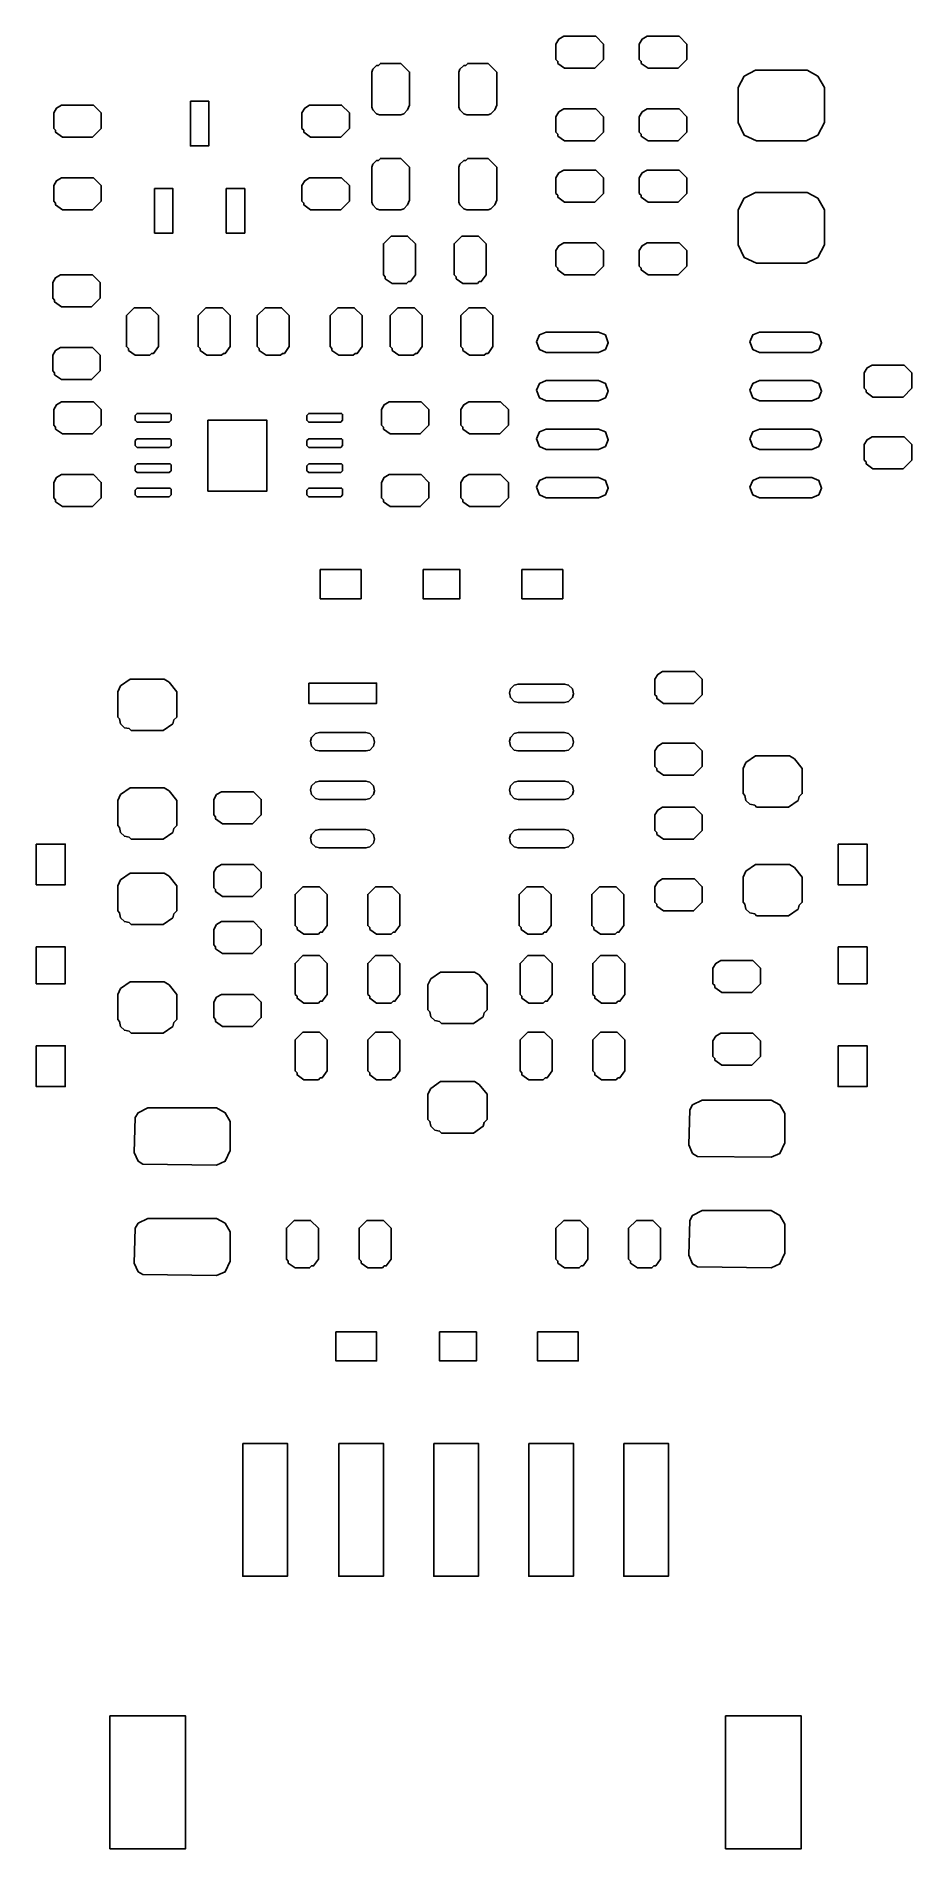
# Model space of a CAD drawing. Header units: millimetres. Extents: x 0 to 22.9, y 0 to 47.5.
import ezdxf

# ---------------------------------------------------------------- set-up
doc = ezdxf.new("R2010")
doc.units = ezdxf.units.MM

msp = doc.modelspace()

# ---------------------------------------------------------------- linework, layer by layer
for points in [[(13.6144, 47.2948), (13.6144, 46.8884), (13.6652, 46.8376), (13.6652, 46.7868), (13.843, 46.6598), (14.6304, 46.6598), (14.859, 46.8884), (14.859, 47.2948), (14.6558, 47.498), (13.8176, 47.498), (13.6906, 47.4218)], [(15.7988, 47.2948), (15.7988, 46.8884), (15.8496, 46.8376), (15.8496, 46.7868), (16.0274, 46.6598), (16.8148, 46.6598), (17.0434, 46.8884), (17.0434, 47.2948), (16.8402, 47.498), (16.002, 47.498), (15.875, 47.4218)], [(8.9154, 46.736), (8.8138, 46.6344), (8.7884, 46.5582), (8.7884, 45.6438), (8.8138, 45.5676), (8.9154, 45.466), (8.9916, 45.4406), (9.5504, 45.4406), (9.6266, 45.466), (9.7282, 45.5676), (9.779, 45.6946), (9.779, 46.5582), (9.5504, 46.7868), (9.017, 46.7868), (8.9662, 46.736)], [(11.2014, 46.736), (11.0998, 46.6344), (11.0744, 46.5582), (11.0744, 45.6438), (11.0998, 45.5676), (11.2014, 45.466), (11.2776, 45.4406), (11.8364, 45.4406), (11.9126, 45.466), (12.0142, 45.5676), (12.065, 45.6946), (12.065, 46.5582), (11.8364, 46.7868), (11.303, 46.7868), (11.2522, 46.736)], [(18.542, 46.4566), (18.3896, 46.1518), (18.3896, 45.2374), (18.542, 44.9072), (18.8722, 44.7548), (20.1676, 44.7548), (20.4724, 44.9072), (20.6502, 45.2374), (20.6502, 46.1518), (20.4724, 46.4566), (20.193, 46.609), (18.8468, 46.609)], [(0.4572, 45.4914), (0.4572, 45.085), (0.508, 45.0342), (0.508, 44.9834), (0.6858, 44.8564), (1.4732, 44.8564), (1.7018, 45.085), (1.7018, 45.4914), (1.4986, 45.6946), (0.6604, 45.6946), (0.5334, 45.6184)], [(4.0386, 45.7962), (4.0386, 44.6278), (4.5212, 44.6278), (4.5212, 45.7962)], [(6.9596, 45.4914), (6.9596, 45.085), (7.0104, 45.0342), (7.0104, 44.9834), (7.1882, 44.8564), (7.9756, 44.8564), (8.2042, 45.085), (8.2042, 45.4914), (8.001, 45.6946), (7.1628, 45.6946), (7.0358, 45.6184)], [(13.6144, 45.3898), (13.6144, 44.9834), (13.6652, 44.9326), (13.6652, 44.8818), (13.843, 44.7548), (14.6304, 44.7548), (14.859, 44.9834), (14.859, 45.3898), (14.6558, 45.593), (13.8176, 45.593), (13.6906, 45.5168)], [(15.7988, 45.3898), (15.7988, 44.9834), (15.8496, 44.9326), (15.8496, 44.8818), (16.0274, 44.7548), (16.8148, 44.7548), (17.0434, 44.9834), (17.0434, 45.3898), (16.8402, 45.593), (16.002, 45.593), (15.875, 45.5168)], [(8.9154, 44.2468), (8.8138, 44.1452), (8.7884, 44.069), (8.7884, 43.1546), (8.8138, 43.0784), (8.9154, 42.9768), (8.9916, 42.9514), (9.5504, 42.9514), (9.6266, 42.9768), (9.7282, 43.0784), (9.779, 43.2054), (9.779, 44.069), (9.5504, 44.2976), (9.017, 44.2976), (8.9662, 44.2468)], [(11.2014, 44.2468), (11.0998, 44.1452), (11.0744, 44.069), (11.0744, 43.1546), (11.0998, 43.0784), (11.2014, 42.9768), (11.2776, 42.9514), (11.8364, 42.9514), (11.9126, 42.9768), (12.0142, 43.0784), (12.065, 43.2054), (12.065, 44.069), (11.8364, 44.2976), (11.303, 44.2976), (11.2522, 44.2468)], [(0.4572, 43.5864), (0.4572, 43.18), (0.508, 43.1292), (0.508, 43.0784), (0.6858, 42.9514), (1.4732, 42.9514), (1.7018, 43.18), (1.7018, 43.5864), (1.4986, 43.7896), (0.6604, 43.7896), (0.5334, 43.7134)], [(6.9596, 43.5864), (6.9596, 43.18), (7.0104, 43.1292), (7.0104, 43.0784), (7.1882, 42.9514), (7.9756, 42.9514), (8.2042, 43.18), (8.2042, 43.5864), (8.001, 43.7896), (7.1628, 43.7896), (7.0358, 43.7134)], [(13.6144, 43.7896), (13.6144, 43.3832), (13.6652, 43.3324), (13.6652, 43.2816), (13.843, 43.1546), (14.6304, 43.1546), (14.859, 43.3832), (14.859, 43.7896), (14.6558, 43.9928), (13.8176, 43.9928), (13.6906, 43.9166)], [(15.7988, 43.7896), (15.7988, 43.3832), (15.8496, 43.3324), (15.8496, 43.2816), (16.0274, 43.1546), (16.8148, 43.1546), (17.0434, 43.3832), (17.0434, 43.7896), (16.8402, 43.9928), (16.002, 43.9928), (15.875, 43.9166)], [(3.0988, 43.5102), (3.0988, 42.3418), (3.5814, 42.3418), (3.5814, 43.5102)], [(4.9784, 43.5102), (4.9784, 42.3418), (5.461, 42.3418), (5.461, 43.5102)], [(18.542, 43.2562), (18.3896, 42.9514), (18.3896, 42.037), (18.542, 41.7068), (18.8722, 41.5544), (20.1676, 41.5544), (20.4724, 41.7068), (20.6502, 42.037), (20.6502, 42.9514), (20.4724, 43.2562), (20.193, 43.4086), (18.8468, 43.4086)], [(9.2964, 42.2656), (9.0932, 42.0624), (9.0932, 41.2496), (9.144, 41.1988), (9.144, 41.148), (9.3218, 41.021), (9.7028, 41.021), (9.7536, 41.0718), (9.8044, 41.0718), (9.9314, 41.2496), (9.9314, 42.0624), (9.7282, 42.2656)], [(11.1506, 42.2656), (10.9474, 42.0624), (10.9474, 41.2496), (10.9982, 41.1988), (10.9982, 41.148), (11.176, 41.021), (11.557, 41.021), (11.6078, 41.0718), (11.6586, 41.0718), (11.7856, 41.2496), (11.7856, 42.0624), (11.5824, 42.2656)], [(13.6144, 41.8846), (13.6144, 41.4782), (13.6652, 41.4274), (13.6652, 41.3766), (13.843, 41.2496), (14.6304, 41.2496), (14.859, 41.4782), (14.859, 41.8846), (14.6558, 42.0878), (13.8176, 42.0878), (13.6906, 42.0116)], [(15.7988, 41.8846), (15.7988, 41.4782), (15.8496, 41.4274), (15.8496, 41.3766), (16.0274, 41.2496), (16.8148, 41.2496), (17.0434, 41.4782), (17.0434, 41.8846), (16.8402, 42.0878), (16.002, 42.0878), (15.875, 42.0116)], [(0.4318, 41.0464), (0.4318, 40.64), (0.4826, 40.5892), (0.4826, 40.5384), (0.6604, 40.4114), (1.4478, 40.4114), (1.6764, 40.64), (1.6764, 41.0464), (1.4732, 41.2496), (0.635, 41.2496), (0.508, 41.1734)], [(2.5654, 40.386), (2.3622, 40.1828), (2.3622, 39.37), (2.413, 39.3192), (2.413, 39.2684), (2.5908, 39.1414), (2.9718, 39.1414), (3.0226, 39.1922), (3.0734, 39.1922), (3.2004, 39.37), (3.2004, 40.1828), (2.9972, 40.386)], [(4.445, 40.386), (4.2418, 40.1828), (4.2418, 39.37), (4.2926, 39.3192), (4.2926, 39.2684), (4.4704, 39.1414), (4.8514, 39.1414), (4.9022, 39.1922), (4.953, 39.1922), (5.08, 39.37), (5.08, 40.1828), (4.8768, 40.386)], [(5.9944, 40.386), (5.7912, 40.1828), (5.7912, 39.37), (5.842, 39.3192), (5.842, 39.2684), (6.0198, 39.1414), (6.4008, 39.1414), (6.4516, 39.1922), (6.5024, 39.1922), (6.6294, 39.37), (6.6294, 40.1828), (6.4262, 40.386)], [(7.8994, 40.386), (7.6962, 40.1828), (7.6962, 39.37), (7.747, 39.3192), (7.747, 39.2684), (7.9248, 39.1414), (8.3058, 39.1414), (8.3566, 39.1922), (8.4074, 39.1922), (8.5344, 39.37), (8.5344, 40.1828), (8.3312, 40.386)], [(9.4742, 40.386), (9.271, 40.1828), (9.271, 39.37), (9.3218, 39.3192), (9.3218, 39.2684), (9.4996, 39.1414), (9.8806, 39.1414), (9.9314, 39.1922), (9.9822, 39.1922), (10.1092, 39.37), (10.1092, 40.1828), (9.906, 40.386)], [(11.3284, 40.386), (11.1252, 40.1828), (11.1252, 39.37), (11.176, 39.3192), (11.176, 39.2684), (11.3538, 39.1414), (11.7348, 39.1414), (11.7856, 39.1922), (11.8364, 39.1922), (11.9634, 39.37), (11.9634, 40.1828), (11.7602, 40.386)], [(13.1064, 39.497), (13.1826, 39.2938), (13.3604, 39.2176), (14.732, 39.2176), (14.9098, 39.2938), (14.986, 39.4716), (14.9098, 39.6748), (14.732, 39.751), (13.3604, 39.751), (13.1826, 39.6748)], [(18.6944, 39.497), (18.7706, 39.2938), (18.9484, 39.2176), (20.32, 39.2176), (20.4978, 39.2938), (20.574, 39.4716), (20.4978, 39.6748), (20.32, 39.751), (18.9484, 39.751), (18.7706, 39.6748)], [(0.4318, 39.1414), (0.4318, 38.735), (0.4826, 38.6842), (0.4826, 38.6334), (0.6604, 38.5064), (1.4478, 38.5064), (1.6764, 38.735), (1.6764, 39.1414), (1.4732, 39.3446), (0.635, 39.3446), (0.508, 39.2684)], [(13.1064, 38.227), (13.1826, 38.0238), (13.3604, 37.9476), (14.732, 37.9476), (14.9098, 38.0238), (14.986, 38.2016), (14.9098, 38.4048), (14.732, 38.481), (13.3604, 38.481), (13.1826, 38.4048)], [(18.6944, 38.227), (18.7706, 38.0238), (18.9484, 37.9476), (20.32, 37.9476), (20.4978, 38.0238), (20.574, 38.2016), (20.4978, 38.4048), (20.32, 38.481), (18.9484, 38.481), (18.7706, 38.4048)], [(21.6916, 38.6842), (21.6916, 38.2778), (21.7424, 38.227), (21.7424, 38.1762), (21.9202, 38.0492), (22.7076, 38.0492), (22.9362, 38.2778), (22.9362, 38.6842), (22.733, 38.8874), (21.8948, 38.8874), (21.7678, 38.8112)], [(0.4572, 37.719), (0.4572, 37.3126), (0.508, 37.2618), (0.508, 37.211), (0.6858, 37.084), (1.4732, 37.084), (1.7018, 37.3126), (1.7018, 37.719), (1.4986, 37.9222), (0.6604, 37.9222), (0.5334, 37.846)], [(2.5908, 37.5666), (2.5908, 37.4396), (2.6416, 37.3888), (3.4798, 37.3888), (3.5306, 37.4396), (3.5306, 37.592), (3.5052, 37.6174), (2.6416, 37.6174)], [(7.0866, 37.5666), (7.0866, 37.4396), (7.1374, 37.3888), (7.9756, 37.3888), (8.0264, 37.4396), (8.0264, 37.592), (8.001, 37.6174), (7.1374, 37.6174)], [(9.0424, 37.719), (9.0424, 37.3126), (9.0932, 37.2618), (9.0932, 37.211), (9.271, 37.084), (10.0584, 37.084), (10.287, 37.3126), (10.287, 37.719), (10.0838, 37.9222), (9.2456, 37.9222), (9.1186, 37.846)], [(11.1252, 37.719), (11.1252, 37.3126), (11.176, 37.2618), (11.176, 37.211), (11.3538, 37.084), (12.1412, 37.084), (12.3698, 37.3126), (12.3698, 37.719), (12.1666, 37.9222), (11.3284, 37.9222), (11.2014, 37.846)], [(4.4958, 37.4396), (4.4958, 35.5854), (6.0452, 35.5854), (6.0452, 37.4396)], [(13.1064, 36.957), (13.1826, 36.7538), (13.3604, 36.6776), (14.732, 36.6776), (14.9098, 36.7538), (14.986, 36.9316), (14.9098, 37.1348), (14.732, 37.211), (13.3604, 37.211), (13.1826, 37.1348)], [(18.6944, 36.957), (18.7706, 36.7538), (18.9484, 36.6776), (20.32, 36.6776), (20.4978, 36.7538), (20.574, 36.9316), (20.4978, 37.1348), (20.32, 37.211), (18.9484, 37.211), (18.7706, 37.1348)], [(2.5908, 36.9062), (2.5908, 36.7792), (2.6416, 36.7284), (3.4798, 36.7284), (3.5306, 36.7792), (3.5306, 36.9316), (3.5052, 36.957), (2.6416, 36.957)], [(7.0866, 36.9062), (7.0866, 36.7792), (7.1374, 36.7284), (7.9756, 36.7284), (8.0264, 36.7792), (8.0264, 36.9316), (8.001, 36.957), (7.1374, 36.957)], [(21.6916, 36.8046), (21.6916, 36.3982), (21.7424, 36.3474), (21.7424, 36.2966), (21.9202, 36.1696), (22.7076, 36.1696), (22.9362, 36.3982), (22.9362, 36.8046), (22.733, 37.0078), (21.8948, 37.0078), (21.7678, 36.9316)], [(2.5908, 36.2458), (2.5908, 36.1188), (2.6416, 36.068), (3.4798, 36.068), (3.5306, 36.1188), (3.5306, 36.2712), (3.5052, 36.2966), (2.6416, 36.2966)], [(7.0866, 36.2458), (7.0866, 36.1188), (7.1374, 36.068), (7.9756, 36.068), (8.0264, 36.1188), (8.0264, 36.2712), (8.001, 36.2966), (7.1374, 36.2966)], [(0.4572, 35.814), (0.4572, 35.4076), (0.508, 35.3568), (0.508, 35.306), (0.6858, 35.179), (1.4732, 35.179), (1.7018, 35.4076), (1.7018, 35.814), (1.4986, 36.0172), (0.6604, 36.0172), (0.5334, 35.941)], [(2.5908, 35.6108), (2.5908, 35.4838), (2.6416, 35.433), (3.4798, 35.433), (3.5306, 35.4838), (3.5306, 35.6362), (3.5052, 35.6616), (2.6416, 35.6616)], [(7.0866, 35.6108), (7.0866, 35.4838), (7.1374, 35.433), (7.9756, 35.433), (8.0264, 35.4838), (8.0264, 35.6362), (8.001, 35.6616), (7.1374, 35.6616)], [(9.0424, 35.814), (9.0424, 35.4076), (9.0932, 35.3568), (9.0932, 35.306), (9.271, 35.179), (10.0584, 35.179), (10.287, 35.4076), (10.287, 35.814), (10.0838, 36.0172), (9.2456, 36.0172), (9.1186, 35.941)], [(11.1252, 35.814), (11.1252, 35.4076), (11.176, 35.3568), (11.176, 35.306), (11.3538, 35.179), (12.1412, 35.179), (12.3698, 35.4076), (12.3698, 35.814), (12.1666, 36.0172), (11.3284, 36.0172), (11.2014, 35.941)], [(13.1064, 35.687), (13.1826, 35.4838), (13.3604, 35.4076), (14.732, 35.4076), (14.9098, 35.4838), (14.986, 35.6616), (14.9098, 35.8648), (14.732, 35.941), (13.3604, 35.941), (13.1826, 35.8648)], [(18.6944, 35.687), (18.7706, 35.4838), (18.9484, 35.4076), (20.32, 35.4076), (20.4978, 35.4838), (20.574, 35.6616), (20.4978, 35.8648), (20.32, 35.941), (18.9484, 35.941), (18.7706, 35.8648)], [(7.4422, 33.528), (7.4422, 32.766), (8.509, 32.766), (8.509, 33.528)], [(10.1346, 33.528), (10.1346, 32.766), (11.0998, 32.766), (11.0998, 33.528)], [(12.7254, 33.528), (12.7254, 32.766), (13.7922, 32.766), (13.7922, 33.528)], [(16.2052, 30.6578), (16.2052, 30.2514), (16.256, 30.2006), (16.256, 30.1498), (16.4338, 30.0228), (17.2212, 30.0228), (17.4498, 30.2514), (17.4498, 30.6578), (17.2466, 30.861), (16.4084, 30.861), (16.2814, 30.7848)], [(2.2098, 30.48), (2.1336, 30.3276), (2.1336, 29.6672), (2.1844, 29.6164), (2.2098, 29.4894), (2.3114, 29.3878), (2.4384, 29.3624), (2.4892, 29.3116), (3.3274, 29.3116), (3.5814, 29.4894), (3.6068, 29.591), (3.683, 29.6672), (3.683, 30.3276), (3.4798, 30.5816), (3.3528, 30.6578), (2.4638, 30.6578)], [(7.1374, 30.5562), (7.1374, 30.0228), (8.9154, 30.0228), (8.9154, 30.5562)], [(12.3952, 30.3022), (12.4206, 30.1752), (12.5222, 30.0736), (12.6238, 30.0482), (13.843, 30.0482), (13.9446, 30.0736), (14.0462, 30.1752), (14.0716, 30.2768), (14.0462, 30.4038), (13.9446, 30.5054), (13.843, 30.5308), (12.6238, 30.5308), (12.5222, 30.5054), (12.4206, 30.4038)], [(7.1882, 29.0322), (7.2136, 28.9052), (7.3152, 28.8036), (7.4168, 28.7782), (8.636, 28.7782), (8.7376, 28.8036), (8.8392, 28.9052), (8.8646, 29.0068), (8.8392, 29.1338), (8.7376, 29.2354), (8.636, 29.2608), (7.4168, 29.2608), (7.3152, 29.2354), (7.2136, 29.1338)], [(12.3952, 29.0322), (12.4206, 28.9052), (12.5222, 28.8036), (12.6238, 28.7782), (13.843, 28.7782), (13.9446, 28.8036), (14.0462, 28.9052), (14.0716, 29.0068), (14.0462, 29.1338), (13.9446, 29.2354), (13.843, 29.2608), (12.6238, 29.2608), (12.5222, 29.2354), (12.4206, 29.1338)], [(16.2052, 28.7782), (16.2052, 28.3718), (16.256, 28.321), (16.256, 28.2702), (16.4338, 28.1432), (17.2212, 28.1432), (17.4498, 28.3718), (17.4498, 28.7782), (17.2466, 28.9814), (16.4084, 28.9814), (16.2814, 28.9052)], [(18.5928, 28.4734), (18.5166, 28.321), (18.5166, 27.6606), (18.5674, 27.6098), (18.5928, 27.4828), (18.6944, 27.3812), (18.8214, 27.3558), (18.8722, 27.305), (19.7104, 27.305), (19.9644, 27.4828), (19.9898, 27.5844), (20.066, 27.6606), (20.066, 28.321), (19.8628, 28.575), (19.7358, 28.6512), (18.8468, 28.6512)], [(2.2098, 27.6352), (2.1336, 27.4828), (2.1336, 26.8224), (2.1844, 26.7716), (2.2098, 26.6446), (2.3114, 26.543), (2.4384, 26.5176), (2.4892, 26.4668), (3.3274, 26.4668), (3.5814, 26.6446), (3.6068, 26.7462), (3.683, 26.8224), (3.683, 27.4828), (3.4798, 27.7368), (3.3528, 27.813), (2.4638, 27.813)], [(4.6482, 27.5082), (4.6482, 27.1018), (4.699, 27.051), (4.699, 27.0002), (4.8768, 26.8732), (5.6642, 26.8732), (5.8928, 27.1018), (5.8928, 27.5082), (5.6896, 27.7114), (4.8514, 27.7114), (4.7244, 27.6352)], [(7.1882, 27.7622), (7.2136, 27.6352), (7.3152, 27.5336), (7.4168, 27.5082), (8.636, 27.5082), (8.7376, 27.5336), (8.8392, 27.6352), (8.8646, 27.7368), (8.8392, 27.8638), (8.7376, 27.9654), (8.636, 27.9908), (7.4168, 27.9908), (7.3152, 27.9654), (7.2136, 27.8638)], [(12.3952, 27.7622), (12.4206, 27.6352), (12.5222, 27.5336), (12.6238, 27.5082), (13.843, 27.5082), (13.9446, 27.5336), (14.0462, 27.6352), (14.0716, 27.7368), (14.0462, 27.8638), (13.9446, 27.9654), (13.843, 27.9908), (12.6238, 27.9908), (12.5222, 27.9654), (12.4206, 27.8638)], [(16.2052, 27.1018), (16.2052, 26.6954), (16.256, 26.6446), (16.256, 26.5938), (16.4338, 26.4668), (17.2212, 26.4668), (17.4498, 26.6954), (17.4498, 27.1018), (17.2466, 27.305), (16.4084, 27.305), (16.2814, 27.2288)], [(7.1882, 26.4922), (7.2136, 26.3652), (7.3152, 26.2636), (7.4168, 26.2382), (8.636, 26.2382), (8.7376, 26.2636), (8.8392, 26.3652), (8.8646, 26.4668), (8.8392, 26.5938), (8.7376, 26.6954), (8.636, 26.7208), (7.4168, 26.7208), (7.3152, 26.6954), (7.2136, 26.5938)], [(12.3952, 26.4922), (12.4206, 26.3652), (12.5222, 26.2636), (12.6238, 26.2382), (13.843, 26.2382), (13.9446, 26.2636), (14.0462, 26.3652), (14.0716, 26.4668), (14.0462, 26.5938), (13.9446, 26.6954), (13.843, 26.7208), (12.6238, 26.7208), (12.5222, 26.6954), (12.4206, 26.5938)], [(0, 26.3398), (0, 25.273), (0.762, 25.273), (0.762, 26.3398)], [(21.0058, 26.3398), (21.0058, 25.273), (21.7678, 25.273), (21.7678, 26.3398)], [(4.6482, 25.6032), (4.6482, 25.1968), (4.699, 25.146), (4.699, 25.0952), (4.8768, 24.9682), (5.6642, 24.9682), (5.8928, 25.1968), (5.8928, 25.6032), (5.6896, 25.8064), (4.8514, 25.8064), (4.7244, 25.7302)], [(18.5928, 25.6286), (18.5166, 25.4762), (18.5166, 24.8158), (18.5674, 24.765), (18.5928, 24.638), (18.6944, 24.5364), (18.8214, 24.511), (18.8722, 24.4602), (19.7104, 24.4602), (19.9644, 24.638), (19.9898, 24.7396), (20.066, 24.8158), (20.066, 25.4762), (19.8628, 25.7302), (19.7358, 25.8064), (18.8468, 25.8064)], [(2.2098, 25.4), (2.1336, 25.2476), (2.1336, 24.5872), (2.1844, 24.5364), (2.2098, 24.4094), (2.3114, 24.3078), (2.4384, 24.2824), (2.4892, 24.2316), (3.3274, 24.2316), (3.5814, 24.4094), (3.6068, 24.511), (3.683, 24.5872), (3.683, 25.2476), (3.4798, 25.5016), (3.3528, 25.5778), (2.4638, 25.5778)], [(6.985, 25.2222), (6.7818, 25.019), (6.7818, 24.2062), (6.8326, 24.1554), (6.8326, 24.1046), (7.0104, 23.9776), (7.3914, 23.9776), (7.4422, 24.0284), (7.493, 24.0284), (7.62, 24.2062), (7.62, 25.019), (7.4168, 25.2222)], [(8.89, 25.2222), (8.6868, 25.019), (8.6868, 24.2062), (8.7376, 24.1554), (8.7376, 24.1046), (8.9154, 23.9776), (9.2964, 23.9776), (9.3472, 24.0284), (9.398, 24.0284), (9.525, 24.2062), (9.525, 25.019), (9.3218, 25.2222)], [(12.8524, 25.2222), (12.6492, 25.019), (12.6492, 24.2062), (12.7, 24.1554), (12.7, 24.1046), (12.8778, 23.9776), (13.2588, 23.9776), (13.3096, 24.0284), (13.3604, 24.0284), (13.4874, 24.2062), (13.4874, 25.019), (13.2842, 25.2222)], [(14.7574, 25.2222), (14.5542, 25.019), (14.5542, 24.2062), (14.605, 24.1554), (14.605, 24.1046), (14.7828, 23.9776), (15.1638, 23.9776), (15.2146, 24.0284), (15.2654, 24.0284), (15.3924, 24.2062), (15.3924, 25.019), (15.1892, 25.2222)], [(16.2052, 25.2222), (16.2052, 24.8158), (16.256, 24.765), (16.256, 24.7142), (16.4338, 24.5872), (17.2212, 24.5872), (17.4498, 24.8158), (17.4498, 25.2222), (17.2466, 25.4254), (16.4084, 25.4254), (16.2814, 25.3492)], [(4.6482, 24.1046), (4.6482, 23.6982), (4.699, 23.6474), (4.699, 23.5966), (4.8768, 23.4696), (5.6642, 23.4696), (5.8928, 23.6982), (5.8928, 24.1046), (5.6896, 24.3078), (4.8514, 24.3078), (4.7244, 24.2316)], [(0, 23.6474), (0, 22.6822), (0.762, 22.6822), (0.762, 23.6474)], [(6.985, 23.4188), (6.7818, 23.2156), (6.7818, 22.4028), (6.8326, 22.352), (6.8326, 22.3012), (7.0104, 22.1742), (7.3914, 22.1742), (7.4422, 22.225), (7.493, 22.225), (7.62, 22.4028), (7.62, 23.2156), (7.4168, 23.4188)], [(8.89, 23.4188), (8.6868, 23.2156), (8.6868, 22.4028), (8.7376, 22.352), (8.7376, 22.3012), (8.9154, 22.1742), (9.2964, 22.1742), (9.3472, 22.225), (9.398, 22.225), (9.525, 22.4028), (9.525, 23.2156), (9.3218, 23.4188)], [(12.8778, 23.4188), (12.6746, 23.2156), (12.6746, 22.4028), (12.7254, 22.352), (12.7254, 22.3012), (12.9032, 22.1742), (13.2842, 22.1742), (13.335, 22.225), (13.3858, 22.225), (13.5128, 22.4028), (13.5128, 23.2156), (13.3096, 23.4188)], [(14.7828, 23.4188), (14.5796, 23.2156), (14.5796, 22.4028), (14.6304, 22.352), (14.6304, 22.3012), (14.8082, 22.1742), (15.1892, 22.1742), (15.24, 22.225), (15.2908, 22.225), (15.4178, 22.4028), (15.4178, 23.2156), (15.2146, 23.4188)], [(17.7292, 23.0886), (17.7292, 22.6822), (17.78, 22.6314), (17.78, 22.5806), (17.9578, 22.4536), (18.7452, 22.4536), (18.9738, 22.6822), (18.9738, 23.0886), (18.7706, 23.2918), (17.9324, 23.2918), (17.8054, 23.2156)], [(21.0058, 23.6474), (21.0058, 22.6822), (21.7678, 22.6822), (21.7678, 23.6474)], [(10.3378, 22.8092), (10.2616, 22.6568), (10.2616, 21.9964), (10.3124, 21.9456), (10.3378, 21.8186), (10.4394, 21.717), (10.5664, 21.6916), (10.6172, 21.6408), (11.4554, 21.6408), (11.7094, 21.8186), (11.7348, 21.9202), (11.811, 21.9964), (11.811, 22.6568), (11.6078, 22.9108), (11.4808, 22.987), (10.5918, 22.987)], [(2.2098, 22.5552), (2.1336, 22.4028), (2.1336, 21.7424), (2.1844, 21.6916), (2.2098, 21.5646), (2.3114, 21.463), (2.4384, 21.4376), (2.4892, 21.3868), (3.3274, 21.3868), (3.5814, 21.5646), (3.6068, 21.6662), (3.683, 21.7424), (3.683, 22.4028), (3.4798, 22.6568), (3.3528, 22.733), (2.4638, 22.733)], [(4.6482, 22.1996), (4.6482, 21.7932), (4.699, 21.7424), (4.699, 21.6916), (4.8768, 21.5646), (5.6642, 21.5646), (5.8928, 21.7932), (5.8928, 22.1996), (5.6896, 22.4028), (4.8514, 22.4028), (4.7244, 22.3266)], [(6.985, 21.4122), (6.7818, 21.209), (6.7818, 20.3962), (6.8326, 20.3454), (6.8326, 20.2946), (7.0104, 20.1676), (7.3914, 20.1676), (7.4422, 20.2184), (7.493, 20.2184), (7.62, 20.3962), (7.62, 21.209), (7.4168, 21.4122)], [(8.89, 21.4122), (8.6868, 21.209), (8.6868, 20.3962), (8.7376, 20.3454), (8.7376, 20.2946), (8.9154, 20.1676), (9.2964, 20.1676), (9.3472, 20.2184), (9.398, 20.2184), (9.525, 20.3962), (9.525, 21.209), (9.3218, 21.4122)], [(12.8778, 21.4122), (12.6746, 21.209), (12.6746, 20.3962), (12.7254, 20.3454), (12.7254, 20.2946), (12.9032, 20.1676), (13.2842, 20.1676), (13.335, 20.2184), (13.3858, 20.2184), (13.5128, 20.3962), (13.5128, 21.209), (13.3096, 21.4122)], [(14.7828, 21.4122), (14.5796, 21.209), (14.5796, 20.3962), (14.6304, 20.3454), (14.6304, 20.2946), (14.8082, 20.1676), (15.1892, 20.1676), (15.24, 20.2184), (15.2908, 20.2184), (15.4178, 20.3962), (15.4178, 21.209), (15.2146, 21.4122)], [(17.7292, 21.1836), (17.7292, 20.7772), (17.78, 20.7264), (17.78, 20.6756), (17.9578, 20.5486), (18.7452, 20.5486), (18.9738, 20.7772), (18.9738, 21.1836), (18.7706, 21.3868), (17.9324, 21.3868), (17.8054, 21.3106)], [(0, 21.0566), (0, 19.9898), (0.762, 19.9898), (0.762, 21.0566)], [(21.0058, 21.0566), (21.0058, 19.9898), (21.7678, 19.9898), (21.7678, 21.0566)], [(10.3378, 19.939), (10.2616, 19.7866), (10.2616, 19.1262), (10.3124, 19.0754), (10.3378, 18.9484), (10.4394, 18.8468), (10.5664, 18.8214), (10.6172, 18.7706), (11.4554, 18.7706), (11.7094, 18.9484), (11.7348, 19.05), (11.811, 19.1262), (11.811, 19.7866), (11.6078, 20.0406), (11.4808, 20.1168), (10.5918, 20.1168)], [(17.1196, 19.3802), (17.0942, 18.4658), (17.1958, 18.2372), (17.3228, 18.161), (19.2532, 18.1356), (19.4818, 18.2372), (19.6088, 18.5166), (19.6088, 19.2786), (19.4818, 19.5072), (19.2532, 19.6342), (17.4498, 19.6342), (17.1958, 19.5072)], [(2.5908, 19.177), (2.5654, 18.2626), (2.667, 18.034), (2.794, 17.9578), (4.7244, 17.9324), (4.953, 18.034), (5.08, 18.3134), (5.08, 19.0754), (4.953, 19.304), (4.7244, 19.431), (2.921, 19.431), (2.667, 19.304)], [(17.1196, 16.4846), (17.0942, 15.5702), (17.1958, 15.3416), (17.3228, 15.2654), (19.2532, 15.24), (19.4818, 15.3416), (19.6088, 15.621), (19.6088, 16.383), (19.4818, 16.6116), (19.2532, 16.7386), (17.4498, 16.7386), (17.1958, 16.6116)], [(2.5908, 16.2814), (2.5654, 15.367), (2.667, 15.1384), (2.794, 15.0622), (4.7244, 15.0368), (4.953, 15.1384), (5.08, 15.4178), (5.08, 16.1798), (4.953, 16.4084), (4.7244, 16.5354), (2.921, 16.5354), (2.667, 16.4084)], [(6.7564, 16.4846), (6.5532, 16.2814), (6.5532, 15.4686), (6.604, 15.4178), (6.604, 15.367), (6.7818, 15.24), (7.1628, 15.24), (7.2136, 15.2908), (7.2644, 15.2908), (7.3914, 15.4686), (7.3914, 16.2814), (7.1882, 16.4846)], [(8.6614, 16.4846), (8.4582, 16.2814), (8.4582, 15.4686), (8.509, 15.4178), (8.509, 15.367), (8.6868, 15.24), (9.0678, 15.24), (9.1186, 15.2908), (9.1694, 15.2908), (9.2964, 15.4686), (9.2964, 16.2814), (9.0932, 16.4846)], [(13.8176, 16.4846), (13.6144, 16.2814), (13.6144, 15.4686), (13.6652, 15.4178), (13.6652, 15.367), (13.843, 15.24), (14.224, 15.24), (14.2748, 15.2908), (14.3256, 15.2908), (14.4526, 15.4686), (14.4526, 16.2814), (14.2494, 16.4846)], [(15.7226, 16.4846), (15.5194, 16.2814), (15.5194, 15.4686), (15.5702, 15.4178), (15.5702, 15.367), (15.748, 15.24), (16.129, 15.24), (16.1798, 15.2908), (16.2306, 15.2908), (16.3576, 15.4686), (16.3576, 16.2814), (16.1544, 16.4846)], [(7.8486, 13.5636), (7.8486, 12.8016), (8.9154, 12.8016), (8.9154, 13.5636)], [(10.5664, 13.5636), (10.5664, 12.8016), (11.5316, 12.8016), (11.5316, 13.5636)], [(13.1318, 13.5636), (13.1318, 12.8016), (14.1986, 12.8016), (14.1986, 13.5636)], [(5.4102, 10.6426), (5.4102, 7.1628), (6.5786, 7.1628), (6.5786, 10.6426)], [(7.9248, 10.6426), (7.9248, 7.1628), (9.0932, 7.1628), (9.0932, 10.6426)], [(10.414, 10.6426), (10.414, 7.1628), (11.5824, 7.1628), (11.5824, 10.6426)], [(12.9032, 10.6426), (12.9032, 7.1628), (14.0716, 7.1628), (14.0716, 10.6426)], [(15.3924, 10.6426), (15.3924, 7.1628), (16.5608, 7.1628), (16.5608, 10.6426)], [(1.9304, 3.5052), (1.9304, 0.0254), (3.9116, 0.0254), (3.9116, 3.5052)], [(18.0594, 3.5052), (18.0594, 0.0254), (20.0406, 0.0254), (20.0406, 3.5052)]]:
    msp.add_lwpolyline(points, close=True)

doc.saveas('drawing.dxf')
